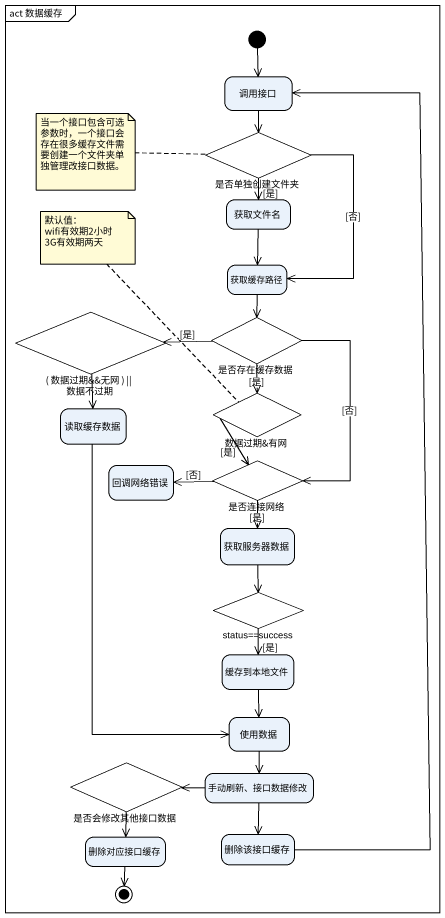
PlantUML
@startuml
mainframe act 数据缓存
hide empty description
state 调用接口
state 是否单独创建文件夹 <<choice>>
state 获取文件名
state 获取缓存路径
state "( 数据过期&&无网 ) || 数据不过期" as 数据过期_无网_数据不过期 <<choice>>
state 是否存在缓存数据 <<choice>>
state "数据过期&有网" as 数据过期_有网 <<choice>>
state 读取缓存数据
state 回调网络错误
state 是否连接网络 <<choice>>
state 获取服务器数据
state "status==success" as status_success <<choice>>
state 缓存到本地文件
state 使用数据
state 是否会修改其他接口数据 <<choice>>
state "手动刷新、接口数据修改" as 手动刷新_接口数据修改
state 删除对应接口缓存
state 删除该接口缓存
[*] --> 调用接口
调用接口 --> 是否单独创建文件夹
是否单独创建文件夹 --> 获取文件名 : [是]
是否单独创建文件夹 --> 获取缓存路径 : [否]
获取文件名 --> 获取缓存路径
获取缓存路径 --> 是否存在缓存数据
数据过期_无网_数据不过期 --> 读取缓存数据
是否存在缓存数据 -left-> 数据过期_无网_数据不过期 : [是]
是否存在缓存数据 --> 数据过期_有网 : [是]
是否存在缓存数据 --> 是否连接网络 : [否]
数据过期_有网 --> 是否连接网络 : [是]
读取缓存数据 --> 使用数据
是否连接网络 -left-> 回调网络错误 : [否]
是否连接网络 --> 获取服务器数据 : [是]
获取服务器数据 --> status_success
status_success --> 缓存到本地文件 : [是]
缓存到本地文件 --> 使用数据
使用数据 --> 手动刷新_接口数据修改
是否会修改其他接口数据 --> 删除对应接口缓存
手动刷新_接口数据修改 -left-> 是否会修改其他接口数据
手动刷新_接口数据修改 --> 删除该接口缓存
删除该接口缓存 -up-> 调用接口
删除对应接口缓存 --> [*]
note left of 是否单独创建文件夹 : 当一个接口包含可选参数时，一个接口会存在很多缓存文件需要创建一个文件夹单独管理改接口数据。
note top of 数据过期_有网
  默认值：
  wifi有效期2小时
  3G有效期两天
end note
@enduml
